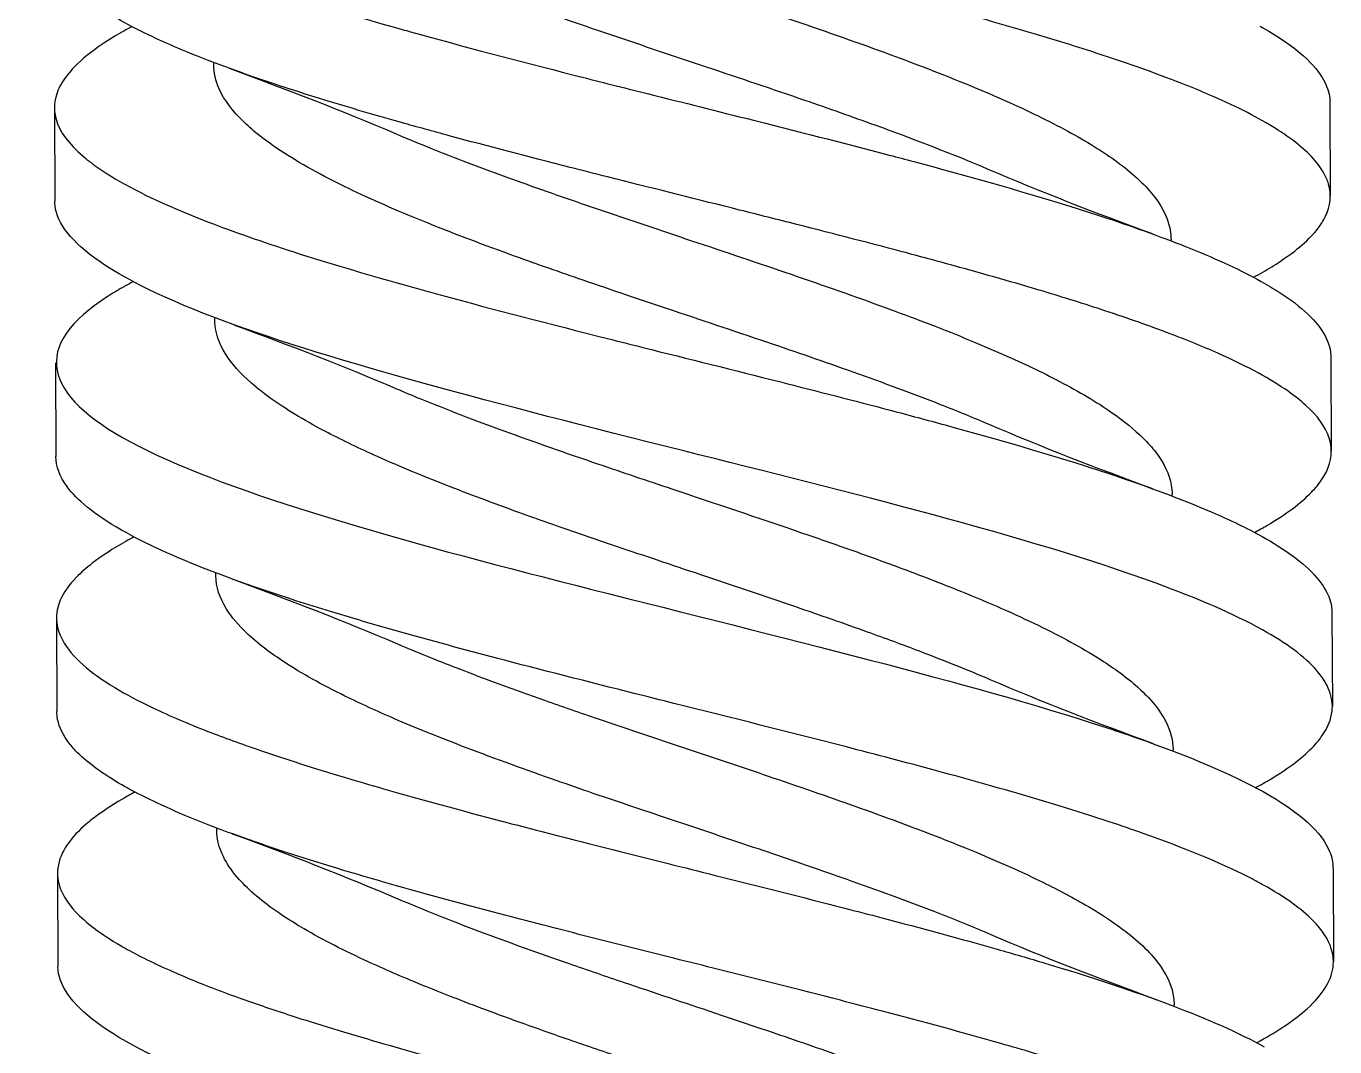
# Model space of a CAD drawing. Header units: millimetres. Extents: x 129 to 6329, y 33 to 3553.
# Drawn here: x 4321.13 to 4341.65, y 2771.15 to 2787.15 of the extents above; entities that cross this region are included whole.
import ezdxf

# ---------------------------------------------------------------- set-up
doc = ezdxf.new("R2010")
doc.units = ezdxf.units.MM
doc.layers.add('vistasIsometricas', color=255, linetype='Continuous')

msp = doc.modelspace()

# ---------------------------------------------------------------- linework, layer by layer
at = {"layer": 'vistasIsometricas', "extrusion": (-0.004614, 0.999989, 7.66e-14)}
for p, q in [((4324.075, 2786.554), (4324.075, 2786.583)), ((4341.577, 2785.954), (4341.583, 2784.49)), ((4321.577, 2785.874), (4321.583, 2784.41)), ((4339.086, 2783.789), (4339.086, 2783.81)), ((4324.091, 2782.554), (4324.091, 2782.583)), ((4321.594, 2781.874), (4321.599, 2780.41)), ((4341.593, 2781.954), (4341.599, 2780.49)), ((4339.102, 2779.789), (4339.102, 2779.81)), ((4324.107, 2778.554), (4324.107, 2778.583)), ((4341.609, 2777.954), (4341.615, 2776.49)), ((4321.61, 2777.874), (4321.615, 2776.41)), ((4339.118, 2775.789), (4339.118, 2775.81)), ((4324.123, 2774.554), (4324.123, 2774.584)), ((4321.626, 2773.874), (4321.632, 2772.41)), ((4341.626, 2773.955), (4341.631, 2772.49)), ((4339.134, 2771.789), (4339.134, 2771.81))]:
    msp.add_line(p, q, dxfattribs=at)
at = {"layer": 'vistasIsometricas'}
for points, knots in [([(4340.379, 2783.217), (4340.429, 2783.244), (4340.477, 2783.271), (4340.621, 2783.354), (4340.713, 2783.41), (4341.06, 2783.64), (4341.259, 2783.812), (4341.437, 2784.046), (4341.475, 2784.106), (4341.588, 2784.339), (4341.605, 2784.509), (4341.538, 2784.737), (4341.513, 2784.794), (4341.386, 2785.023), (4341.223, 2785.194), (4340.916, 2785.424), (4340.83, 2785.483), (4340.465, 2785.713), (4340.133, 2785.883), (4339.615, 2786.109), (4339.478, 2786.166), (4338.91, 2786.393), (4338.433, 2786.563), (4337.731, 2786.791), (4337.547, 2786.849), (4336.808, 2787.077), (4336.222, 2787.245), (4335.398, 2787.471), (4335.187, 2787.528), (4334.34, 2787.754), (4333.685, 2787.923), (4332.082, 2788.328), (4331.132, 2788.564), (4329.72, 2788.921), (4329.249, 2789.041), (4328.278, 2789.294), (4327.781, 2789.426), (4327.036, 2789.633), (4326.775, 2789.706), (4326.007, 2789.929), (4325.52, 2790.078), (4324.814, 2790.311), (4324.571, 2790.395), (4323.779, 2790.682), (4323.291, 2790.885), (4322.404, 2791.333), (4322.045, 2791.576), (4321.687, 2791.969), (4321.602, 2792.117), (4321.557, 2792.314), (4321.551, 2792.362), (4321.551, 2792.41)], [1.12218, 1.12218, 1.12218, 1.12218, 1.138234, 1.138234, 1.172174, 1.172174, 1.27663, 1.27663, 1.313343, 1.313343, 1.417146, 1.417146, 1.451721, 1.451721, 1.55603, 1.55603, 1.592228, 1.592228, 1.696153, 1.696153, 1.731107, 1.731107, 1.835326, 1.835326, 1.871226, 1.871226, 1.975222, 1.975222, 2.010398, 2.010398, 2.114565, 2.114565, 2.260761, 2.260761, 2.335064, 2.335064, 2.417036, 2.417036, 2.462499, 2.462499, 2.55456, 2.55456, 2.606097, 2.606097, 2.731406, 2.731406, 2.881121, 2.881121, 2.971619, 2.971619, 3.000942, 3.000942, 3.000942, 3.000942]), ([(4322.648, 2791.076), (4322.535, 2791.013), (4322.417, 2790.941), (4322.316, 2790.873), (4322.292, 2790.857), (4322.269, 2790.841), (4322.247, 2790.825), (4322.128, 2790.742), (4322.024, 2790.658), (4321.935, 2790.575), (4321.901, 2790.543), (4321.869, 2790.511), (4321.84, 2790.479), (4321.716, 2790.344), (4321.633, 2790.209), (4321.592, 2790.074), (4321.563, 2789.98), (4321.555, 2789.885), (4321.567, 2789.791), (4321.597, 2789.562), (4321.75, 2789.334), (4322.02, 2789.106), (4322.031, 2789.097), (4322.042, 2789.088), (4322.053, 2789.079), (4322.321, 2788.86), (4322.697, 2788.641), (4323.167, 2788.423), (4323.408, 2788.312), (4323.674, 2788.2), (4323.963, 2788.088), (4324.26, 2787.973), (4324.581, 2787.858), (4324.924, 2787.743), (4325.561, 2787.529), (4326.27, 2787.316), (4327.03, 2787.102), (4327.074, 2787.09), (4327.119, 2787.077), (4327.163, 2787.065), (4327.973, 2786.839), (4328.837, 2786.613), (4329.723, 2786.387), (4330.076, 2786.297), (4330.431, 2786.207), (4330.789, 2786.118), (4331.331, 2785.982), (4331.876, 2785.846), (4332.418, 2785.709), (4333.182, 2785.517), (4333.938, 2785.325), (4334.668, 2785.133), (4334.797, 2785.099), (4334.924, 2785.065), (4335.051, 2785.031), (4335.898, 2784.805), (4336.701, 2784.578), (4337.433, 2784.352), (4337.654, 2784.283), (4337.869, 2784.214), (4338.077, 2784.146), (4338.555, 2783.987), (4338.996, 2783.829), (4339.389, 2783.67), (4339.816, 2783.498), (4340.187, 2783.326), (4340.497, 2783.153)], [0.87177452, 0.87177452, 0.87177452, 0.87177452, 0.87206765, 0.87206765, 0.87206765, 0.8721358, 0.8721358, 0.8721358, 0.87249707, 0.87249707, 0.87249707, 0.87263533, 0.87263533, 0.87263533, 0.87321961, 0.87321961, 0.87321961, 0.87363021, 0.87363021, 0.87363021, 0.87462508, 0.87462508, 0.87462508, 0.87466469, 0.87466469, 0.87466469, 0.87561995, 0.87561995, 0.87561995, 0.87610978, 0.87610978, 0.87610978, 0.87661484, 0.87661484, 0.87661484, 0.87755486, 0.87755486, 0.87755486, 0.8776097, 0.8776097, 0.8776097, 0.87860457, 0.87860457, 0.87860457, 0.87899994, 0.87899994, 0.87899994, 0.87959946, 0.87959946, 0.87959946, 0.88044503, 0.88044503, 0.88044503, 0.88059433, 0.88059433, 0.88059433, 0.8815892, 0.8815892, 0.8815892, 0.88189011, 0.88189011, 0.88189011, 0.88258409, 0.88258409, 0.88258409, 0.8833352, 0.8833352, 0.8833352, 0.8833352]), ([(4336.219, 2784.909), (4335.678, 2785.14), (4335.082, 2785.37), (4334.089, 2785.73), (4333.722, 2785.86), (4332.84, 2786.164), (4332.323, 2786.338), (4331.301, 2786.68), (4330.799, 2786.848), (4329.791, 2787.19), (4329.289, 2787.364), (4328.614, 2787.608), (4328.425, 2787.677), (4327.777, 2787.919), (4327.339, 2788.092), (4326.453, 2788.47), (4326.021, 2788.674), (4325.495, 2788.962), (4325.354, 2789.044), (4325.079, 2789.217), (4324.948, 2789.308), (4324.6, 2789.573), (4324.42, 2789.748), (4324.166, 2790.094), (4324.091, 2790.265), (4324.062, 2790.476), (4324.059, 2790.515), (4324.059, 2790.554)], [-18.5048211, -18.5048211, -18.5048211, -18.5048211, -18.3959949, -18.3959949, -18.3349012, -18.3349012, -18.2525503, -18.2525503, -18.1731448, -18.1731448, -18.0908385, -18.0908385, -18.0582261, -18.0582261, -17.9764536, -17.9764536, -17.8799599, -17.8799599, -17.8411369, -17.8411369, -17.7986171, -17.7986171, -17.716356, -17.716356, -17.636218, -17.636218, -17.6179408, -17.6179408, -17.6179408, -17.6179408]), ([(4326.908, 2789.47), (4327.137, 2789.372), (4327.377, 2789.274), (4327.836, 2789.093), (4328.052, 2789.011), (4328.455, 2788.86), (4328.639, 2788.793), (4329.333, 2788.543), (4329.861, 2788.361), (4330.827, 2788.033), (4331.26, 2787.888), (4332.195, 2787.575), (4332.695, 2787.407), (4333.698, 2787.063), (4334.198, 2786.887), (4335.148, 2786.537), (4335.597, 2786.363), (4336.202, 2786.111), (4336.382, 2786.033), (4336.909, 2785.796), (4337.232, 2785.638), (4337.811, 2785.318), (4338.066, 2785.158), (4338.511, 2784.823), (4338.695, 2784.65), (4338.925, 2784.35), (4338.995, 2784.224), (4339.069, 2784.002), (4339.085, 2783.906), (4339.086, 2783.81)], [-11.9067117, -11.9067117, -11.9067117, -11.9067117, -11.860495, -11.860495, -11.8214328, -11.8214328, -11.7896297, -11.7896297, -11.7034303, -11.7034303, -11.6348693, -11.6348693, -11.5554734, -11.5554734, -11.4723734, -11.4723734, -11.3903775, -11.3903775, -11.353718, -11.353718, -11.2790128, -11.2790128, -11.2036844, -11.2036844, -11.1224604, -11.1224604, -11.0634607, -11.0634607, -11.0188722, -11.0188722, -11.0188722, -11.0188722]), ([(4340.395, 2779.218), (4340.463, 2779.254), (4340.528, 2779.29), (4340.887, 2779.501), (4341.121, 2779.675), (4341.351, 2779.913), (4341.403, 2779.977), (4341.563, 2780.212), (4341.613, 2780.382), (4341.591, 2780.602), (4341.581, 2780.652), (4341.508, 2780.873), (4341.385, 2781.043), (4341.116, 2781.286), (4341.024, 2781.358), (4340.784, 2781.526), (4340.628, 2781.622), (4340.274, 2781.814), (4340.078, 2781.911), (4339.622, 2782.115), (4339.359, 2782.223), (4338.756, 2782.452), (4338.413, 2782.573), (4337.739, 2782.795), (4337.416, 2782.896), (4336.635, 2783.131), (4336.168, 2783.264), (4335.417, 2783.471), (4335.145, 2783.544), (4334.296, 2783.77), (4333.705, 2783.921), (4332.808, 2784.149), (4332.508, 2784.224), (4331.554, 2784.464), (4330.899, 2784.627), (4330.055, 2784.84), (4329.86, 2784.89), (4329.015, 2785.105), (4328.379, 2785.27), (4327.513, 2785.505), (4327.264, 2785.574), (4326.414, 2785.813), (4325.841, 2785.983), (4325.155, 2786.204), (4325.005, 2786.254), (4324.36, 2786.472), (4323.908, 2786.641), (4323.373, 2786.868), (4323.242, 2786.926), (4322.758, 2787.155), (4322.456, 2787.324), (4322.137, 2787.551), (4322.064, 2787.608), (4321.803, 2787.835), (4321.673, 2788.005), (4321.589, 2788.235), (4321.575, 2788.294), (4321.568, 2788.372), (4321.567, 2788.391), (4321.567, 2788.41)], [1.122217, 1.122217, 1.122217, 1.122217, 1.144185, 1.144185, 1.249143, 1.249143, 1.287956, 1.287956, 1.391261, 1.391261, 1.421406, 1.421406, 1.525393, 1.525393, 1.569387, 1.569387, 1.627894, 1.627894, 1.686882, 1.686882, 1.753161, 1.753161, 1.827238, 1.827238, 1.88956, 1.88956, 1.971669, 1.971669, 2.01689, 2.01689, 2.110725, 2.110725, 2.157331, 2.157331, 2.258483, 2.258483, 2.28903, 2.28903, 2.39153, 2.39153, 2.433887, 2.433887, 2.539217, 2.539217, 2.569832, 2.569832, 2.673842, 2.673842, 2.709699, 2.709699, 2.813909, 2.813909, 2.848916, 2.848916, 2.952862, 2.952862, 2.988987, 2.988987, 3.000521, 3.000521, 3.000521, 3.000521]), ([(4322.664, 2787.076), (4322.657, 2787.072), (4322.635, 2787.06), (4322.62, 2787.052), (4322.613, 2787.047), (4322.605, 2787.043), (4322.597, 2787.038), (4322.201, 2786.808), (4321.915, 2786.578), (4321.749, 2786.348), (4321.683, 2786.257), (4321.636, 2786.166), (4321.608, 2786.074), (4321.566, 2785.936), (4321.567, 2785.798), (4321.614, 2785.661), (4321.679, 2785.466), (4321.832, 2785.272), (4322.069, 2785.079), (4322.111, 2785.044), (4322.156, 2785.01), (4322.203, 2784.976), (4322.516, 2784.748), (4322.945, 2784.521), (4323.473, 2784.294), (4323.633, 2784.225), (4323.801, 2784.157), (4323.979, 2784.088), (4324.387, 2783.93), (4324.841, 2783.772), (4325.332, 2783.614), (4325.864, 2783.443), (4326.439, 2783.273), (4327.046, 2783.102), (4327.243, 2783.047), (4327.443, 2782.991), (4327.646, 2782.936), (4328.475, 2782.71), (4329.353, 2782.484), (4330.247, 2782.258), (4330.432, 2782.211), (4330.618, 2782.165), (4330.805, 2782.118), (4331.518, 2781.939), (4332.236, 2781.76), (4332.945, 2781.581), (4333.535, 2781.432), (4334.117, 2781.282), (4334.684, 2781.133), (4334.976, 2781.056), (4335.263, 2780.979), (4335.545, 2780.902), (4336.374, 2780.676), (4337.154, 2780.449), (4337.858, 2780.222), (4337.937, 2780.197), (4338.015, 2780.171), (4338.093, 2780.146), (4338.702, 2779.944), (4339.248, 2779.742), (4339.717, 2779.54), (4340.015, 2779.411), (4340.281, 2779.283), (4340.513, 2779.154)], [0.87755484, 0.87755484, 0.87755484, 0.87755484, 0.87759065, 0.87759065, 0.87759065, 0.87760973, 0.87760973, 0.87760973, 0.8786046, 0.8786046, 0.8786046, 0.87899992, 0.87899992, 0.87899992, 0.87959948, 0.87959948, 0.87959948, 0.88044501, 0.88044501, 0.88044501, 0.88059434, 0.88059434, 0.88059434, 0.8815892, 0.8815892, 0.8815892, 0.88189009, 0.88189009, 0.88189009, 0.88258409, 0.88258409, 0.88258409, 0.88333518, 0.88333518, 0.88333518, 0.88357896, 0.88357896, 0.88357896, 0.88457382, 0.88457382, 0.88457382, 0.88478026, 0.88478026, 0.88478026, 0.8855687, 0.8855687, 0.8855687, 0.88622535, 0.88622535, 0.88622535, 0.88656358, 0.88656358, 0.88656358, 0.88755845, 0.88755845, 0.88755845, 0.88767043, 0.88767043, 0.88767043, 0.88855332, 0.88855332, 0.88855332, 0.88911552, 0.88911552, 0.88911552, 0.88911552]), ([(4340.481, 2787.153), (4340.731, 2787.014), (4340.941, 2786.875), (4341.261, 2786.607), (4341.377, 2786.478), (4341.517, 2786.25), (4341.555, 2786.15), (4341.575, 2786.018), (4341.577, 2785.986), (4341.577, 2785.954)], [0.00002, 0.00002, 0.00002, 0.00002, 0.0851131, 0.0851131, 0.1633892, 0.1633892, 0.2241977, 0.2241977, 0.2434273, 0.2434273, 0.2434273, 0.2434273]), ([(4336.236, 2780.908), (4335.993, 2781.012), (4335.738, 2781.116), (4335.039, 2781.39), (4334.579, 2781.56), (4333.662, 2781.887), (4333.209, 2782.043), (4332.229, 2782.375), (4331.702, 2782.551), (4330.967, 2782.798), (4330.758, 2782.868), (4330.321, 2783.016), (4330.094, 2783.093), (4329.506, 2783.295), (4329.151, 2783.42), (4328.327, 2783.717), (4327.869, 2783.89), (4327.227, 2784.148), (4327.022, 2784.233), (4326.432, 2784.489), (4326.072, 2784.66), (4325.377, 2785.031), (4325.059, 2785.23), (4324.713, 2785.501), (4324.631, 2785.572), (4324.373, 2785.819), (4324.241, 2785.993), (4324.104, 2786.297), (4324.075, 2786.426), (4324.075, 2786.554)], [-19.045728, -19.045728, -19.045728, -19.045728, -18.9967652, -18.9967652, -18.9165508, -18.9165508, -18.8428335, -18.8428335, -18.7595572, -18.7595572, -18.7264187, -18.7264187, -18.6897999, -18.6897999, -18.6309667, -18.6309667, -18.5493736, -18.5493736, -18.5091764, -18.5091764, -18.4286008, -18.4286008, -18.3346065, -18.3346065, -18.3012253, -18.3012253, -18.2189781, -18.2189781, -18.1589406, -18.1589406, -18.1589406, -18.1589406]), ([(4326.925, 2785.47), (4327.11, 2785.391), (4327.302, 2785.311), (4327.92, 2785.064), (4328.366, 2784.897), (4329.234, 2784.584), (4329.65, 2784.44), (4330.566, 2784.126), (4331.067, 2783.959), (4332.093, 2783.615), (4332.615, 2783.44), (4333.636, 2783.09), (4334.131, 2782.917), (4334.816, 2782.666), (4335.022, 2782.589), (4335.66, 2782.344), (4336.073, 2782.176), (4336.773, 2781.867), (4337.069, 2781.726), (4337.648, 2781.423), (4337.921, 2781.261), (4338.348, 2780.965), (4338.513, 2780.83), (4338.724, 2780.622), (4338.79, 2780.548), (4338.977, 2780.302), (4339.059, 2780.131), (4339.097, 2779.909), (4339.102, 2779.86), (4339.102, 2779.81)], [-11.283535, -11.283535, -11.283535, -11.283535, -11.2461683, -11.2461683, -11.1670602, -11.1670602, -11.0985238, -11.0985238, -11.019151, -11.019151, -10.9362142, -10.9362142, -10.8541696, -10.8541696, -10.8178799, -10.8178799, -10.7387979, -10.7387979, -10.672433, -10.672433, -10.5964847, -10.5964847, -10.533535, -10.533535, -10.4988783, -10.4988783, -10.4187915, -10.4187915, -10.3957156, -10.3957156, -10.3957156, -10.3957156]), ([(4340.519, 2777.689), (4340.071, 2777.939), (4339.503, 2778.182), (4338.853, 2778.42), (4336.813, 2779.165), (4333.997, 2779.856), (4331.444, 2780.495), (4328.491, 2781.234), (4325.93, 2781.906), (4324.283, 2782.512), (4322.336, 2783.228), (4321.608, 2783.852), (4321.584, 2784.383), (4321.584, 2784.392), (4321.583, 2784.401), (4321.583, 2784.41)], [0.10551068, 0.10551068, 0.10551068, 0.10551068, 0.10643685, 0.10643685, 0.10643685, 0.10934034, 0.10934034, 0.10934034, 0.11269964, 0.11269964, 0.11269964, 0.1166698, 0.1166698, 0.1166698, 0.11673593, 0.11673593, 0.11673593, 0.11673593]), ([(4322.68, 2783.076), (4322.677, 2783.075), (4322.669, 2783.07), (4322.664, 2783.067), (4322.658, 2783.064), (4322.653, 2783.061), (4322.648, 2783.058), (4322.637, 2783.052), (4322.626, 2783.046), (4322.616, 2783.04), (4322.595, 2783.027), (4322.574, 2783.015), (4322.554, 2783.003), (4322.513, 2782.979), (4322.473, 2782.954), (4322.435, 2782.93), (4322.358, 2782.881), (4322.287, 2782.832), (4322.221, 2782.784), (4321.134, 2781.987), (4321.545, 2781.227), (4323.035, 2780.501), (4324.598, 2779.74), (4327.276, 2779.016), (4330.004, 2778.324), (4332.974, 2777.571), (4335.94, 2776.856), (4338.016, 2776.176), (4338.199, 2776.116), (4338.376, 2776.057), (4338.546, 2775.997), (4339.37, 2775.71), (4340.036, 2775.428), (4340.529, 2775.154)], [0.883335177, 0.883335177, 0.883335177, 0.883335177, 0.883341939, 0.883341939, 0.883341939, 0.8833487, 0.8833487, 0.8833487, 0.883362224, 0.883362224, 0.883362224, 0.883389272, 0.883389272, 0.883389272, 0.883443367, 0.883443367, 0.883443367, 0.883551557, 0.883551557, 0.883551557, 0.885326993, 0.885326993, 0.885326993, 0.88718865, 0.88718865, 0.88718865, 0.889215066, 0.889215066, 0.889215066, 0.889393824, 0.889393824, 0.889393824, 0.890259345, 0.890259345, 0.890259345, 0.890259345]), ([(4340.497, 2783.153), (4340.598, 2783.098), (4340.692, 2783.042), (4340.779, 2782.986), (4341.135, 2782.757), (4341.379, 2782.528), (4341.501, 2782.298), (4341.526, 2782.251), (4341.546, 2782.203), (4341.561, 2782.156), (4341.582, 2782.089), (4341.593, 2782.021), (4341.593, 2781.954)], [0.883335199, 0.883335199, 0.883335199, 0.883335199, 0.883578964, 0.883578964, 0.883578964, 0.884573837, 0.884573837, 0.884573837, 0.884780283, 0.884780283, 0.884780283, 0.885070423, 0.885070423, 0.885070423, 0.885070423]), ([(4336.252, 2776.908), (4335.904, 2777.057), (4335.531, 2777.206), (4334.877, 2777.455), (4334.606, 2777.555), (4333.962, 2777.787), (4333.585, 2777.918), (4332.711, 2778.218), (4332.212, 2778.386), (4331.486, 2778.629), (4331.26, 2778.705), (4330.623, 2778.919), (4330.214, 2779.057), (4329.488, 2779.307), (4329.169, 2779.419), (4328.457, 2779.676), (4328.07, 2779.82), (4327.533, 2780.031), (4327.367, 2780.098), (4327.011, 2780.245), (4326.822, 2780.326), (4326.365, 2780.53), (4326.106, 2780.654), (4325.539, 2780.949), (4325.251, 2781.12), (4324.881, 2781.38), (4324.767, 2781.469), (4324.492, 2781.71), (4324.356, 2781.863), (4324.157, 2782.181), (4324.101, 2782.347), (4324.091, 2782.526), (4324.091, 2782.54), (4324.091, 2782.554)], [-19.7490351, -19.7490351, -19.7490351, -19.7490351, -19.6788591, -19.6788591, -19.6317441, -19.6317441, -19.5695436, -19.5695436, -19.4903029, -19.4903029, -19.4546116, -19.4546116, -19.3892182, -19.3892182, -19.3363667, -19.3363667, -19.2681749, -19.2681749, -19.236772, -19.236772, -19.1986432, -19.1986432, -19.1403057, -19.1403057, -19.0598301, -19.0598301, -19.0180737, -19.0180737, -18.9463404, -18.9463404, -18.8688623, -18.8688623, -18.862383, -18.862383, -18.862383, -18.862383]), ([(4326.941, 2781.47), (4327.061, 2781.418), (4327.184, 2781.367), (4327.722, 2781.147), (4328.162, 2780.979), (4329.101, 2780.636), (4329.599, 2780.463), (4330.488, 2780.159), (4330.871, 2780.03), (4331.935, 2779.673), (4332.615, 2779.446), (4333.533, 2779.131), (4333.786, 2779.043), (4334.281, 2778.867), (4334.522, 2778.78), (4335.091, 2778.57), (4335.411, 2778.447), (4336.157, 2778.147), (4336.566, 2777.971), (4337.301, 2777.619), (4337.627, 2777.445), (4338.016, 2777.204), (4338.117, 2777.138), (4338.418, 2776.924), (4338.592, 2776.777), (4338.83, 2776.522), (4338.911, 2776.416), (4339.059, 2776.161), (4339.107, 2776.012), (4339.117, 2775.846), (4339.118, 2775.828), (4339.118, 2775.81)], [-9.4159126, -9.4159126, -9.4159126, -9.4159126, -9.3917337, -9.3917337, -9.3122392, -9.3122392, -9.2298963, -9.2298963, -9.1688527, -9.1688527, -9.0613989, -9.0613989, -9.0198548, -9.0198548, -8.9786649, -8.9786649, -8.9207828, -8.9207828, -8.8376078, -8.8376078, -8.7556344, -8.7556344, -8.7244941, -8.7244941, -8.6554545, -8.6554545, -8.605662, -8.605662, -8.5363059, -8.5363059, -8.5280942, -8.5280942, -8.5280942, -8.5280942]), ([(4340.535, 2773.689), (4340.459, 2773.732), (4340.379, 2773.774), (4340.296, 2773.816), (4339.846, 2774.044), (4339.29, 2774.272), (4338.648, 2774.499), (4338.476, 2774.56), (4338.298, 2774.621), (4338.115, 2774.682), (4337.612, 2774.848), (4337.066, 2775.014), (4336.489, 2775.18), (4335.922, 2775.343), (4335.323, 2775.506), (4334.706, 2775.669), (4334.465, 2775.732), (4334.222, 2775.796), (4333.976, 2775.859), (4333.1, 2776.085), (4332.194, 2776.311), (4331.292, 2776.537), (4331.137, 2776.576), (4330.982, 2776.615), (4330.827, 2776.654), (4330.083, 2776.841), (4329.345, 2777.027), (4328.632, 2777.214), (4328.094, 2777.356), (4327.57, 2777.497), (4327.068, 2777.638), (4326.766, 2777.723), (4326.473, 2777.808), (4326.188, 2777.892), (4325.43, 2778.119), (4324.738, 2778.345), (4324.138, 2778.572), (4324.092, 2778.589), (4324.046, 2778.607), (4324.001, 2778.624), (4323.46, 2778.833), (4322.999, 2779.043), (4322.631, 2779.253), (4322.42, 2779.373), (4322.239, 2779.494), (4322.091, 2779.615), (4321.96, 2779.722), (4321.854, 2779.829), (4321.775, 2779.936), (4321.659, 2780.094), (4321.6, 2780.252), (4321.6, 2780.41)], [0.102988368, 0.102988368, 0.102988368, 0.102988368, 0.103172634, 0.103172634, 0.103172634, 0.10416751, 0.10416751, 0.10416751, 0.104433455, 0.104433455, 0.104433455, 0.105162402, 0.105162402, 0.105162402, 0.105878543, 0.105878543, 0.105878543, 0.106157284, 0.106157284, 0.106157284, 0.10715216, 0.10715216, 0.10715216, 0.107323632, 0.107323632, 0.107323632, 0.108147045, 0.108147045, 0.108147045, 0.10876872, 0.10876872, 0.10876872, 0.109141937, 0.109141937, 0.109141937, 0.110136813, 0.110136813, 0.110136813, 0.110213808, 0.110213808, 0.110213808, 0.111131693, 0.111131693, 0.111131693, 0.111658897, 0.111658897, 0.111658897, 0.112126594, 0.112126594, 0.112126594, 0.112813816, 0.112813816, 0.112813816, 0.112813816]), ([(4322.824, 2779.147), (4322.78, 2779.123), (4322.738, 2779.1), (4322.494, 2778.962), (4322.318, 2778.848), (4322.077, 2778.661), (4321.994, 2778.589), (4321.806, 2778.395), (4321.721, 2778.275), (4321.58, 2777.946), (4321.591, 2777.739), (4321.772, 2777.401), (4321.881, 2777.271), (4322.162, 2777.022), (4322.328, 2776.904), (4322.702, 2776.678), (4322.904, 2776.571), (4323.386, 2776.342), (4323.672, 2776.22), (4324.237, 2776), (4324.507, 2775.902), (4325.205, 2775.663), (4325.649, 2775.521), (4326.321, 2775.32), (4326.526, 2775.26), (4327.325, 2775.03), (4327.947, 2774.861), (4328.798, 2774.638), (4329.007, 2774.583), (4329.867, 2774.362), (4330.531, 2774.195), (4331.446, 2773.965), (4331.693, 2773.903), (4332.617, 2773.672), (4333.29, 2773.503), (4334.153, 2773.28), (4334.354, 2773.228), (4335.178, 2773.012), (4335.783, 2772.849), (4336.614, 2772.612), (4336.864, 2772.539), (4337.838, 2772.246), (4338.504, 2772.027), (4339.663, 2771.589), (4340.153, 2771.372), (4340.545, 2771.154)], [1.607406, 1.607406, 1.607406, 1.607406, 1.621595, 1.621595, 1.69067, 1.69067, 1.73486, 1.73486, 1.808104, 1.808104, 1.934715, 1.934715, 2.014353, 2.014353, 2.087026, 2.087026, 2.152835, 2.152835, 2.227735, 2.227735, 2.288066, 2.288066, 2.375364, 2.375364, 2.41241, 2.41241, 2.516959, 2.516959, 2.550498, 2.550498, 2.65396, 2.65396, 2.692119, 2.692119, 2.796943, 2.796943, 2.829218, 2.829218, 2.93019, 2.93019, 2.975066, 2.975066, 3.110234, 3.110234, 3.243673, 3.243673, 3.243673, 3.243673]), ([(4340.513, 2779.154), (4340.692, 2779.054), (4340.85, 2778.955), (4340.986, 2778.855), (4341.299, 2778.627), (4341.497, 2778.397), (4341.574, 2778.168), (4341.597, 2778.097), (4341.609, 2778.026), (4341.609, 2777.954)], [0.889115519, 0.889115519, 0.889115519, 0.889115519, 0.889548207, 0.889548207, 0.889548207, 0.890543076, 0.890543076, 0.890543076, 0.890850726, 0.890850726, 0.890850726, 0.890850726]), ([(4336.268, 2772.908), (4336.008, 2773.019), (4335.736, 2773.13), (4335.019, 2773.41), (4334.563, 2773.578), (4333.877, 2773.821), (4333.663, 2773.896), (4333.048, 2774.109), (4332.642, 2774.246), (4331.897, 2774.497), (4331.56, 2774.61), (4330.794, 2774.867), (4330.367, 2775.01), (4329.754, 2775.221), (4329.562, 2775.288), (4328.878, 2775.528), (4328.401, 2775.701), (4327.583, 2776.015), (4327.235, 2776.156), (4326.633, 2776.415), (4326.374, 2776.534), (4325.774, 2776.829), (4325.456, 2777.005), (4325.079, 2777.251), (4324.981, 2777.319), (4324.781, 2777.471), (4324.682, 2777.555), (4324.462, 2777.764), (4324.356, 2777.889), (4324.168, 2778.189), (4324.111, 2778.364), (4324.107, 2778.544), (4324.107, 2778.549), (4324.107, 2778.554)], [-19.1268905, -19.1268905, -19.1268905, -19.1268905, -19.0746214, -19.0746214, -18.9952061, -18.9952061, -18.9598123, -18.9598123, -18.8949139, -18.8949139, -18.8416054, -18.8416054, -18.773533, -18.773533, -18.7420939, -18.7420939, -18.6601565, -18.6601565, -18.5937274, -18.5937274, -18.5379267, -18.5379267, -18.454638, -18.454638, -18.4224871, -18.4224871, -18.3833088, -18.3833088, -18.3243497, -18.3243497, -18.2426484, -18.2426484, -18.2402212, -18.2402212, -18.2402212, -18.2402212]), ([(4340.412, 2775.218), (4340.495, 2775.262), (4340.574, 2775.307), (4340.939, 2775.526), (4341.167, 2775.7), (4341.377, 2775.926), (4341.42, 2775.979), (4341.545, 2776.159), (4341.597, 2776.287), (4341.635, 2776.63), (4341.553, 2776.844), (4341.181, 2777.27), (4340.897, 2777.479), (4340.519, 2777.689)], [2.7440883, 2.7440883, 2.7440883, 2.7440883, 2.7711278, 2.7711278, 2.8760505, 2.8760505, 2.9078411, 2.9078411, 2.9852985, 2.9852985, 3.1158644, 3.1158644, 3.2441868, 3.2441868, 3.2441868, 3.2441868]), ([(4326.957, 2777.47), (4327.251, 2777.344), (4327.561, 2777.219), (4328.324, 2776.924), (4328.785, 2776.756), (4329.54, 2776.49), (4329.82, 2776.392), (4330.594, 2776.128), (4331.093, 2775.961), (4332.012, 2775.653), (4332.431, 2775.513), (4333.315, 2775.212), (4333.778, 2775.052), (4334.602, 2774.757), (4334.966, 2774.623), (4335.507, 2774.414), (4335.693, 2774.341), (4336.291, 2774.097), (4336.678, 2773.927), (4337.286, 2773.632), (4337.524, 2773.507), (4337.881, 2773.299), (4338.014, 2773.217), (4338.234, 2773.067), (4338.325, 2773.001), (4338.635, 2772.757), (4338.81, 2772.579), (4339.039, 2772.243), (4339.104, 2772.086), (4339.131, 2771.889), (4339.134, 2771.85), (4339.134, 2771.81)], [-10.0393225, -10.0393225, -10.0393225, -10.0393225, -9.9800883, -9.9800883, -9.9003576, -9.9003576, -9.8544373, -9.8544373, -9.7753598, -9.7753598, -9.709026, -9.709026, -9.6335066, -9.6335066, -9.5700397, -9.5700397, -9.5352771, -9.5352771, -9.4553379, -9.4553379, -9.396591, -9.396591, -9.3577836, -9.3577836, -9.3267229, -9.3267229, -9.2434474, -9.2434474, -9.1698, -9.1698, -9.1515671, -9.1515671, -9.1515671, -9.1515671]), ([(4340.444, 2767.218), (4340.674, 2767.342), (4340.874, 2767.467), (4341.125, 2767.655), (4341.202, 2767.718), (4341.453, 2767.955), (4341.571, 2768.128), (4341.636, 2768.354), (4341.645, 2768.407), (4341.654, 2768.63), (4341.595, 2768.8), (4341.421, 2769.035), (4341.363, 2769.101), (4341.115, 2769.339), (4340.87, 2769.511), (4340.473, 2769.733), (4340.379, 2769.783), (4339.946, 2770), (4339.556, 2770.167), (4338.933, 2770.403), (4338.741, 2770.473), (4338.049, 2770.714), (4337.509, 2770.885), (4336.762, 2771.106), (4336.59, 2771.156), (4335.823, 2771.375), (4335.199, 2771.544), (4334.339, 2771.77), (4334.121, 2771.826), (4333.247, 2772.051), (4332.579, 2772.219), (4331.673, 2772.446), (4331.438, 2772.505), (4330.529, 2772.732), (4329.859, 2772.901), (4328.989, 2773.126), (4328.774, 2773.181), (4327.924, 2773.405), (4327.307, 2773.573), (4326.514, 2773.801), (4326.311, 2773.86), (4325.547, 2774.09), (4325.022, 2774.259), (4324.391, 2774.483), (4324.242, 2774.538), (4323.657, 2774.761), (4323.268, 2774.929), (4322.814, 2775.159), (4322.7, 2775.221), (4322.302, 2775.454), (4322.073, 2775.625), (4321.859, 2775.849), (4321.815, 2775.902), (4321.688, 2776.082), (4321.636, 2776.208), (4321.617, 2776.359), (4321.616, 2776.385), (4321.615, 2776.41)], [1.122145, 1.122145, 1.122145, 1.122145, 1.197339, 1.197339, 1.235589, 1.235589, 1.340433, 1.340433, 1.372611, 1.372611, 1.475621, 1.475621, 1.515717, 1.515717, 1.62089, 1.62089, 1.651244, 1.651244, 1.75369, 1.75369, 1.796296, 1.796296, 1.901626, 1.901626, 1.932431, 1.932431, 2.036677, 2.036677, 2.071536, 2.071536, 2.175436, 2.175436, 2.211758, 2.211758, 2.316108, 2.316108, 2.350525, 2.350525, 2.454281, 2.454281, 2.491208, 2.491208, 2.595728, 2.595728, 2.629406, 2.629406, 2.732917, 2.732917, 2.770877, 2.770877, 2.875657, 2.875657, 2.908151, 2.908151, 2.985199, 2.985199, 3.000639, 3.000639, 3.000639, 3.000639]), ([(4322.712, 2775.077), (4322.61, 2775.019), (4322.45, 2774.926), (4322.274, 2774.799), (4322.209, 2774.753), (4322.142, 2774.701), (4322.077, 2774.645), (4321.965, 2774.549), (4321.857, 2774.439), (4321.774, 2774.316), (4321.701, 2774.206), (4321.647, 2774.087), (4321.631, 2773.956), (4321.618, 2773.853), (4321.629, 2773.743), (4321.674, 2773.627), (4321.718, 2773.514), (4321.793, 2773.395), (4321.91, 2773.27), (4322.067, 2773.103), (4322.297, 2772.925), (4322.623, 2772.736), (4322.707, 2772.687), (4322.798, 2772.638), (4322.896, 2772.587), (4323.127, 2772.468), (4323.397, 2772.344), (4323.707, 2772.216), (4323.951, 2772.115), (4324.22, 2772.012), (4324.516, 2771.907), (4324.755, 2771.821), (4325.011, 2771.734), (4325.284, 2771.646), (4325.701, 2771.51), (4326.158, 2771.371), (4326.653, 2771.228), (4326.884, 2771.161), (4327.122, 2771.094), (4327.369, 2771.026), (4327.925, 2770.871), (4328.523, 2770.713), (4329.153, 2770.55), (4329.401, 2770.486), (4329.655, 2770.421), (4329.913, 2770.355), (4330.531, 2770.198), (4331.174, 2770.037), (4331.833, 2769.872), (4332.146, 2769.794), (4332.463, 2769.714), (4332.782, 2769.634), (4333.352, 2769.49), (4333.927, 2769.344), (4334.499, 2769.194), (4334.918, 2769.085), (4335.334, 2768.974), (4335.744, 2768.861), (4336.157, 2768.747), (4336.563, 2768.632), (4336.957, 2768.515), (4337.487, 2768.358), (4337.996, 2768.198), (4338.47, 2768.035), (4338.663, 2767.968), (4338.85, 2767.901), (4339.03, 2767.834), (4339.623, 2767.613), (4340.144, 2767.386), (4340.562, 2767.154)], [0.89489589, 0.89489589, 0.89489589, 0.89489589, 0.89688374, 0.89688374, 0.89688374, 0.89761797, 0.89761797, 0.89761797, 0.8988716, 0.8988716, 0.8988716, 0.89998236, 0.89998236, 0.89998236, 0.90085946, 0.90085946, 0.90085946, 0.90171081, 0.90171081, 0.90171081, 0.90284732, 0.90284732, 0.90284732, 0.90314205, 0.90314205, 0.90314205, 0.90384125, 0.90384125, 0.90384125, 0.90439111, 0.90439111, 0.90439111, 0.90483518, 0.90483518, 0.90483518, 0.90551373, 0.90551373, 0.90551373, 0.90582911, 0.90582911, 0.90582911, 0.90654195, 0.90654195, 0.90654195, 0.90682304, 0.90682304, 0.90682304, 0.90749622, 0.90749622, 0.90749622, 0.90781697, 0.90781697, 0.90781697, 0.90839051, 0.90839051, 0.90839051, 0.9088109, 0.9088109, 0.9088109, 0.90923488, 0.90923488, 0.90923488, 0.90980483, 0.90980483, 0.90980483, 0.91003686, 0.91003686, 0.91003686, 0.91079876, 0.91079876, 0.91079876, 0.91079876]), ([(4322.84, 2775.147), (4322.836, 2775.144), (4322.831, 2775.142), (4322.826, 2775.139), (4322.807, 2775.129), (4322.788, 2775.118), (4322.769, 2775.108), (4322.757, 2775.101), (4322.745, 2775.095), (4322.733, 2775.088), (4322.726, 2775.084), (4322.713, 2775.077), (4322.712, 2775.077)], [0.8947947609, 0.8947947609, 0.8947947609, 0.8947947609, 0.8948055637, 0.8948055637, 0.8948055637, 0.8948507227, 0.8948507227, 0.8948507227, 0.8948789619, 0.8948789619, 0.8948789619, 0.8948958816, 0.8948958816, 0.8948958816, 0.8948958816]), ([(4340.529, 2775.154), (4341.107, 2774.832), (4341.449, 2774.52), (4341.572, 2774.216), (4341.608, 2774.128), (4341.625, 2774.041), (4341.624, 2773.955)], [0.890259345, 0.890259345, 0.890259345, 0.890259345, 0.891271667, 0.891271667, 0.891271667, 0.891564639, 0.891564639, 0.891564639, 0.891564639]), ([(4336.284, 2768.909), (4336.21, 2768.94), (4336.135, 2768.972), (4335.635, 2769.18), (4335.178, 2769.356), (4334.243, 2769.7), (4333.768, 2769.867), (4332.861, 2770.178), (4332.434, 2770.322), (4331.505, 2770.634), (4331.004, 2770.801), (4330.221, 2771.066), (4329.934, 2771.164), (4329.225, 2771.411), (4328.808, 2771.559), (4328.232, 2771.773), (4328.06, 2771.838), (4327.681, 2771.985), (4327.477, 2772.066), (4326.979, 2772.271), (4326.694, 2772.395), (4326.058, 2772.691), (4325.726, 2772.863), (4325.315, 2773.108), (4325.202, 2773.18), (4324.84, 2773.427), (4324.632, 2773.602), (4324.284, 2773.99), (4324.17, 2774.203), (4324.127, 2774.462), (4324.123, 2774.508), (4324.123, 2774.554)], [-20.9946706, -20.9946706, -20.9946706, -20.9946706, -20.9798302, -20.9798302, -20.8966992, -20.8966992, -20.8177781, -20.8177781, -20.7497068, -20.7497068, -20.6705988, -20.6705988, -20.6243379, -20.6243379, -20.5542076, -20.5542076, -20.5233948, -20.5233948, -20.4850768, -20.4850768, -20.4266225, -20.4266225, -20.3454523, -20.3454523, -20.311548, -20.311548, -20.2293104, -20.2293104, -20.1293668, -20.1293668, -20.1079125, -20.1079125, -20.1079125, -20.1079125]), ([(4340.428, 2771.218), (4340.718, 2771.374), (4340.958, 2771.531), (4341.146, 2771.687), (4341.171, 2771.708), (4341.195, 2771.729), (4341.218, 2771.75), (4341.475, 2771.981), (4341.614, 2772.212), (4341.63, 2772.442), (4341.636, 2772.525), (4341.625, 2772.608), (4341.599, 2772.692), (4341.553, 2772.838), (4341.458, 2772.984), (4341.315, 2773.13), (4341.131, 2773.317), (4340.869, 2773.503), (4340.535, 2773.689)], [0.099424908, 0.099424908, 0.099424908, 0.099424908, 0.100098189, 0.100098189, 0.100098189, 0.100187992, 0.100187992, 0.100187992, 0.101182865, 0.101182865, 0.101182865, 0.101543278, 0.101543278, 0.101543278, 0.102177762, 0.102177762, 0.102177762, 0.102988367, 0.102988367, 0.102988367, 0.102988367]), ([(4326.973, 2773.47), (4327.166, 2773.388), (4327.366, 2773.305), (4328, 2773.052), (4328.454, 2772.882), (4329.163, 2772.628), (4329.403, 2772.543), (4329.93, 2772.36), (4330.218, 2772.262), (4330.977, 2772.005), (4331.452, 2771.846), (4332.174, 2771.604), (4332.422, 2771.52), (4333.059, 2771.305), (4333.445, 2771.173), (4334.031, 2770.967), (4334.238, 2770.894), (4334.91, 2770.651), (4335.36, 2770.481), (4336.091, 2770.186), (4336.385, 2770.062), (4336.842, 2769.855), (4337.015, 2769.773), (4337.31, 2769.626), (4337.434, 2769.561), (4337.822, 2769.349), (4338.06, 2769.202), (4338.414, 2768.948), (4338.545, 2768.842), (4338.813, 2768.587), (4338.933, 2768.439), (4339.062, 2768.206), (4339.097, 2768.122), (4339.14, 2767.962), (4339.15, 2767.886), (4339.15, 2767.811)], [-9.416826, -9.416826, -9.416826, -9.416826, -9.3779096, -9.3779096, -9.2975469, -9.2975469, -9.257666, -9.257666, -9.2111612, -9.2111612, -9.1361391, -9.1361391, -9.0967663, -9.0967663, -9.0344209, -9.0344209, -8.9997983, -8.9997983, -8.9196752, -8.9196752, -8.8610517, -8.8610517, -8.8224506, -8.8224506, -8.7919769, -8.7919769, -8.7229558, -8.7229558, -8.6731007, -8.6731007, -8.6038376, -8.6038376, -8.5644502, -8.5644502, -8.5291493, -8.5291493, -8.5291493, -8.5291493]), ([(4340.567, 2765.69), (4340.165, 2765.913), (4339.666, 2766.133), (4339.094, 2766.348), (4337.096, 2767.102), (4334.243, 2767.806), (4331.605, 2768.467), (4328.594, 2769.221), (4325.911, 2769.918), (4324.201, 2770.56), (4322.399, 2771.237), (4321.643, 2771.854), (4321.633, 2772.41)], [0.08886124, 0.08886124, 0.08886124, 0.08886124, 0.08974419, 0.08974419, 0.08974419, 0.09282858, 0.09282858, 0.09282858, 0.09634885, 0.09634885, 0.09634885, 0.1000581, 0.1000581, 0.1000581, 0.1000581])]:
    msp.add_open_spline(points, degree=3, knots=knots, dxfattribs=at)
for points in [[(4322.792, 2787.147), (4322.748, 2787.123), (4322.705, 2787.1), (4322.664, 2787.076)], [(4324.315, 2786.494), (4325.211, 2786.167), (4326.091, 2785.827), (4326.925, 2785.47)], [(4338.797, 2783.896), (4337.912, 2784.22), (4337.043, 2784.556), (4336.219, 2784.909)], [(4324.524, 2783.886), (4324.524, 2783.886), (4324.524, 2783.886), (4324.524, 2783.886)], [(4324.904, 2783.755), (4324.904, 2783.755), (4324.904, 2783.755), (4324.904, 2783.755)], [(4322.808, 2783.147), (4322.764, 2783.123), (4322.722, 2783.1), (4322.68, 2783.076)], [(4324.399, 2782.469), (4325.272, 2782.149), (4326.128, 2781.817), (4326.941, 2781.47)], [(4338.803, 2779.9), (4337.921, 2780.222), (4337.056, 2780.557), (4336.236, 2780.908)], [(4324.347, 2778.494), (4325.243, 2778.167), (4326.123, 2777.827), (4326.957, 2777.47)], [(4338.809, 2775.904), (4337.931, 2776.225), (4337.07, 2776.559), (4336.252, 2776.908)], [(4324.364, 2774.494), (4325.26, 2774.167), (4326.139, 2773.827), (4326.973, 2773.47)], [(4338.317, 2774.614), (4338.317, 2774.614), (4338.317, 2774.614), (4338.317, 2774.614)], [(4325.842, 2774.002), (4325.842, 2774.002), (4325.842, 2774.002), (4325.842, 2774.002)], [(4338.871, 2771.887), (4337.977, 2772.213), (4337.1, 2772.552), (4336.268, 2772.908)], [(4324.952, 2771.755), (4324.952, 2771.755), (4324.952, 2771.755), (4324.952, 2771.755)]]:
    msp.add_open_spline(points, degree=3, dxfattribs=at)

doc.saveas('drawing.dxf')
